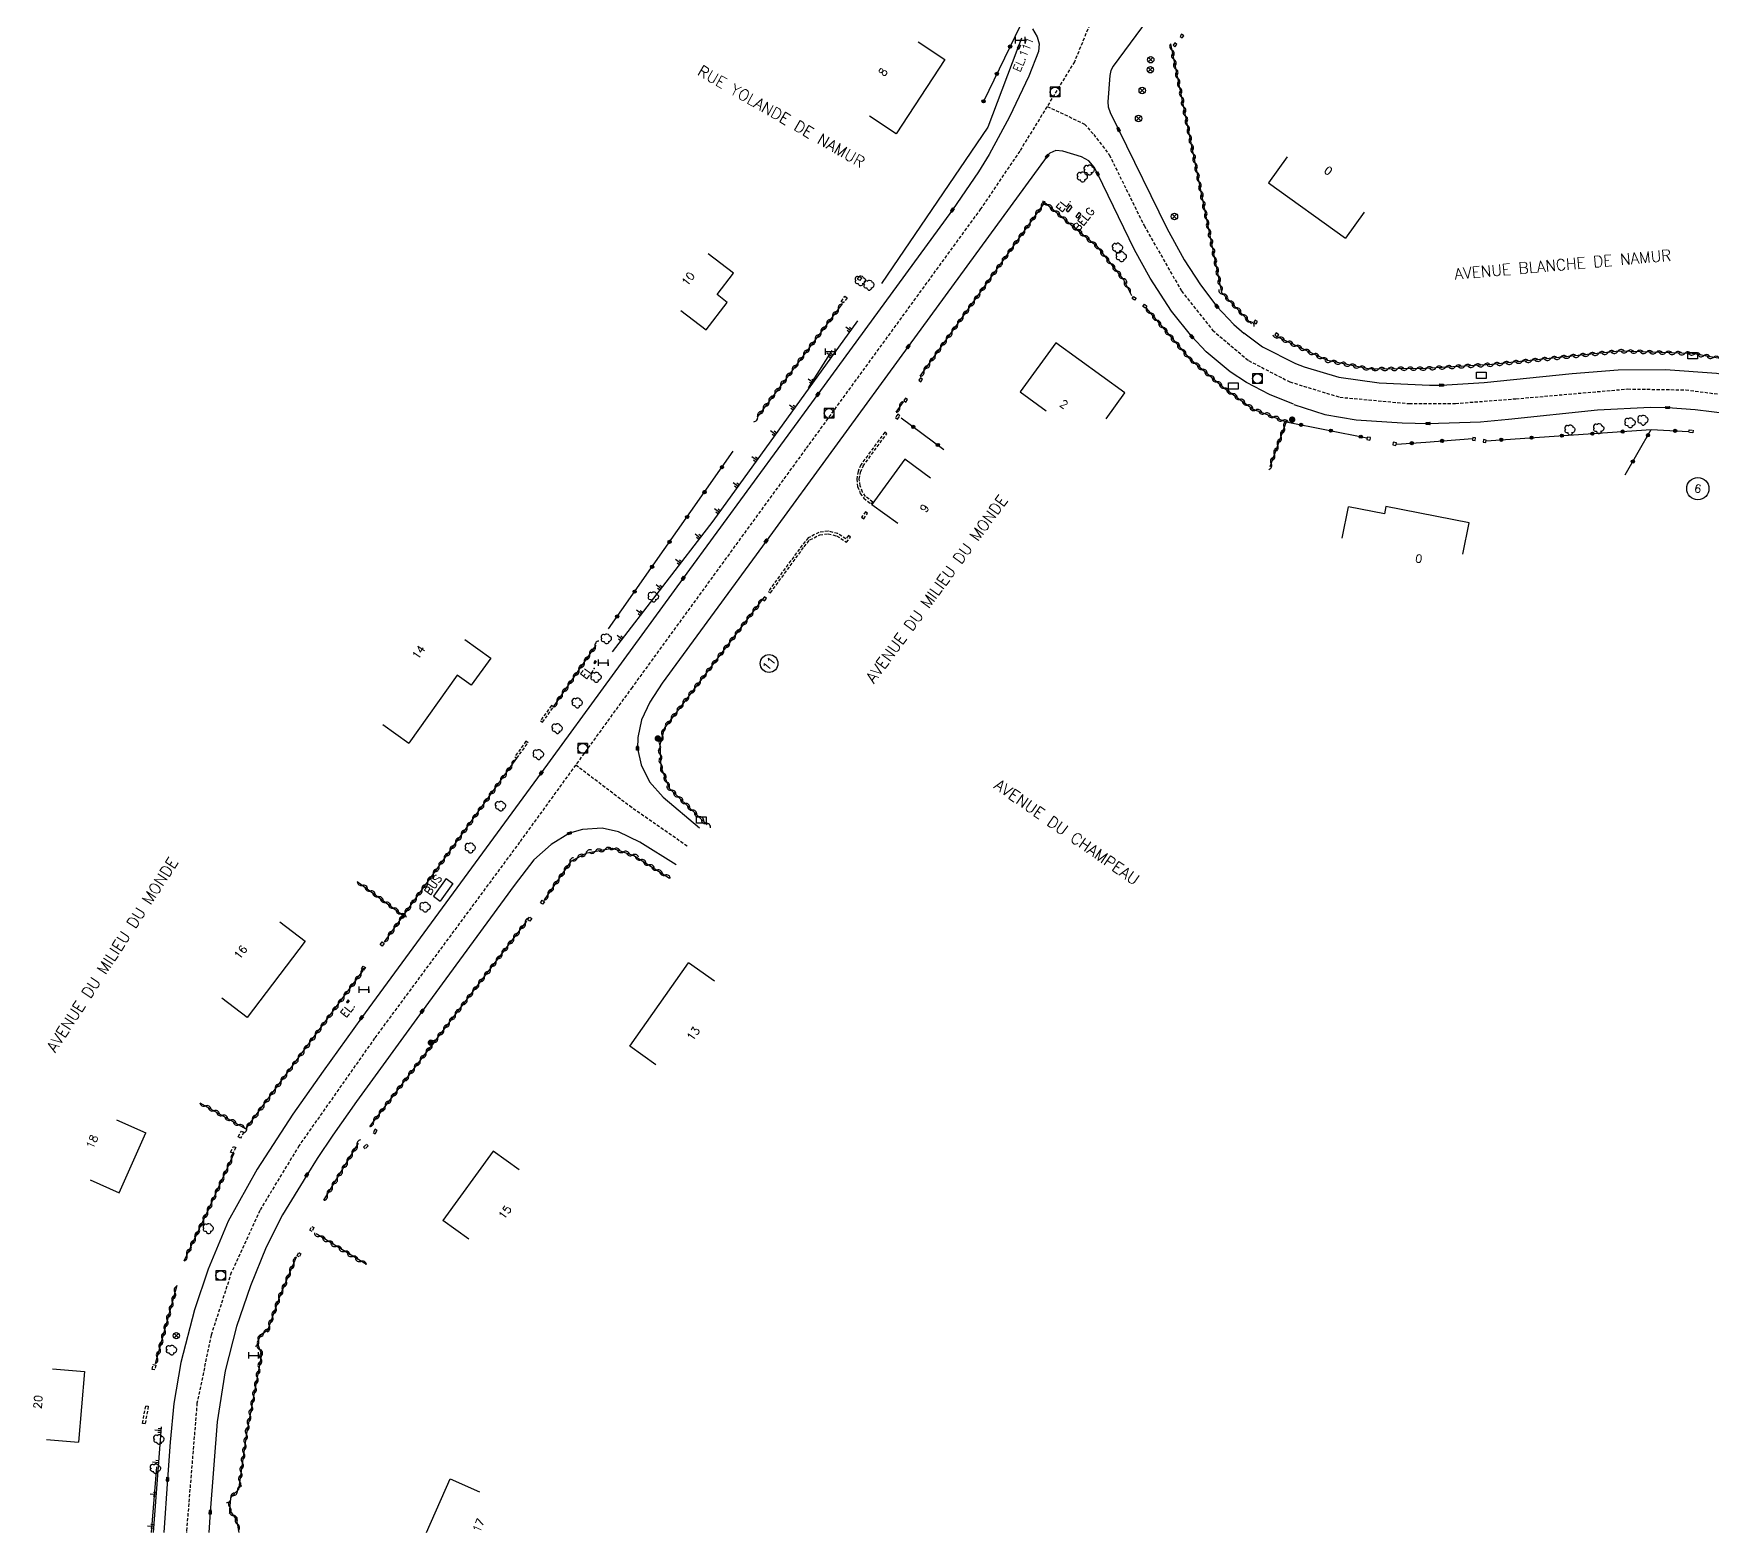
# Model space of a CAD drawing. Header units: millimetres. Extents: x 184000 to 185001, y 127000 to 128000.
# Drawn here: x 184025.5 to 184287.7, y 127000 to 127234 of the extents above; entities that cross this region are included whole.
import ezdxf
from ezdxf.enums import TextEntityAlignment as Align

# ---------------------------------------------------------------- set-up
doc = ezdxf.new("R2010")
doc.units = ezdxf.units.MM
doc.linetypes.add('DASHED', pattern=[0.75, 0.5, -0.25])
doc.layers.get('0').update_dxf_attribs({"linetype": 'CONTINUOUS'})
for name, color, linetype in [('W0001', 6, 'DASHED'), ('W0008', 7, 'CONTINUOUS'), ('W0100', 7, 'CONTINUOUS'), ('W0112', 1, 'DASHED'), ('W0211', 2, 'CONTINUOUS'), ('W0300', 7, 'CONTINUOUS'), ('W0302', 3, 'CONTINUOUS'), ('W0310', 3, 'CONTINUOUS'), ('W0322', 7, 'CONTINUOUS'), ('W0400', 7, 'CONTINUOUS'), ('W0420', 7, 'CONTINUOUS'), ('W0469', 7, 'CONTINUOUS'), ('W0984', 7, 'CONTINUOUS'), ('W0989', 7, 'CONTINUOUS'), ('W0991', 7, 'CONTINUOUS'), ('W1102', 7, 'CONTINUOUS'), ('W1471', 7, 'CONTINUOUS'), ('W1473', 7, 'CONTINUOUS'), ('W1474', 7, 'CONTINUOUS')]:
    doc.layers.add(name, color=color, linetype=linetype)
doc.styles.get("Standard").update_dxf_attribs({"font": 'romans.shx', "width": 0.85})

# ---------------------------------------------------------------- blocks, each defined once
blk = doc.blocks.new('t310o')
at = {"color": 0, "linetype": 'Continuous'}
for centre, start, end in [((-0.5, 0.38), 216.8699, 323.1304), ((0.5, -0.37), 36.8699, 143.1303)]:
    blk.add_arc(centre, 0.625, start, end, dxfattribs=at)
blk = doc.blocks.new('T420')
for p, q in [((0.75, 0.75), (-0.75, 0.75)), ((-0.75, 0.75), (-0.75, -0.75)), ((0.75, 0.75), (0.75, -0.75)), ((0.75, -0.75), (-0.75, -0.75))]:
    blk.add_line(p, q)
blk.add_ellipse((0, 0), major_axis=(-0.53, 0.53), ratio=1, start_param=3.926991, end_param=10.210176)
blk = doc.blocks.new('T400')
for p, q in [((-0.15, 0.3), (0.15, 0.3)), ((-0.15, -0.25), (-0.15, 0.3)), ((-0.15, 0.15), (0.15, 0.15)), ((-0.15, 0), (0.15, 0)), ((0.15, 0.3), (0.15, -0.25)), ((-0.15, -0.15), (0.15, -0.15)), ((-0.15, -0.25), (-0.15, -0.3)), ((-0.15, -0.3), (0.15, -0.3)), ((0.15, -0.3), (0.15, -0.25))]:
    blk.add_line(p, q)
blk = doc.blocks.new('T1474')
at = {"color": 0, "linetype": 'Continuous', "flags": 128}
for points in [[(-0.75, -0.5), (-0.75, 0.5)], [(-0.75, 0), (0.75, 0)], [(0.75, 0), (0.75, -0.5), (0.75, 0.5)]]:
    blk.add_lwpolyline(points, dxfattribs=at)
blk = doc.blocks.new('T469')
at = {"color": 0, "linetype": 'Continuous', "flags": 128}
for points in [[(-0.35, 0.35), (0.35, -0.35)], [(-0.35, -0.35), (0.35, 0.35)]]:
    blk.add_lwpolyline(points, dxfattribs=at)
at = {"color": 0, "linetype": 'Continuous'}
blk.add_circle((0, 0), 0.5, dxfattribs=at)
blk = doc.blocks.new('T1471')
at = {"color": 0, "linetype": 'Continuous', "flags": 128}
blk.add_lwpolyline([(-0.75, -0.5), (-0.75, 0.5), (0.75, 0.5), (0.75, -0.5), (-0.75, -0.5)], dxfattribs=at)
blk = doc.blocks.new('T300')
for p, q in [((-0.8, 0.51), (-0.86, 0.34)), ((-0.86, 0.34), (-0.86, 0.17)), ((-0.86, 0.17), (-0.74, 0.06)), ((-0.69, 0.63), (-0.8, 0.51)), ((-0.8, -0.06), (-0.74, 0.06)), ((-0.74, 0.06), (-0.69, 0.11)), ((-0.57, 0.69), (-0.69, 0.63)), ((-0.46, 0.69), (-0.57, 0.69)), ((-0.29, 0.63), (-0.46, 0.69)), ((-0.29, 0.63), (-0.17, 0.74)), ((-0.23, 0.57), (-0.29, 0.63)), ((-0.17, 0.74), (-0.06, 0.8)), ((-0.06, 0.8), (0.06, 0.8)), ((0.06, 0.8), (0.23, 0.74)), ((0.23, 0.74), (0.34, 0.63)), ((0.34, 0.63), (0.4, 0.51)), ((0.46, 0.46), (0.34, 0.46)), ((0.4, 0.51), (0.4, 0.46)), ((0.57, 0.4), (0.46, 0.46)), ((0.57, 0.4), (0.69, 0.29)), ((0.69, 0.29), (0.74, 0.17)), ((0.74, 0.06), (0.69, -0.17)), ((0.74, 0.17), (0.74, 0.06)), ((-0.8, -0.17), (-0.8, -0.06)), ((-0.8, -0.23), (-0.8, -0.17)), ((-0.74, -0.34), (-0.8, -0.23)), ((-0.69, -0.4), (-0.74, -0.34)), ((-0.51, -0.46), (-0.69, -0.4)), ((-0.4, -0.46), (-0.51, -0.46)), ((-0.4, -0.46), (-0.34, -0.46)), ((-0.34, -0.46), (-0.34, -0.4)), ((-0.34, -0.51), (-0.34, -0.46)), ((-0.29, -0.63), (-0.34, -0.51)), ((-0.17, -0.74), (-0.29, -0.63)), ((-0.06, -0.8), (-0.17, -0.74)), ((0.06, -0.8), (-0.06, -0.8)), ((0.17, -0.74), (0.06, -0.8)), ((0.23, -0.69), (0.17, -0.74)), ((0.29, -0.46), (0.23, -0.46)), ((0.29, -0.63), (0.23, -0.69)), ((0.46, -0.4), (0.29, -0.46)), ((0.34, -0.51), (0.29, -0.63)), ((0.34, -0.51), (0.34, -0.46)), ((0.57, -0.34), (0.46, -0.4)), ((0.63, -0.29), (0.57, -0.34)), ((0.69, -0.17), (0.63, -0.29))]:
    blk.add_line(p, q)
blk = doc.blocks.new('t322o')
at = {"color": 0, "linetype": 'Continuous'}
for radius in [0.25, 0.15]:
    blk.add_circle((0, 0), radius, dxfattribs=at)
blk = doc.blocks.new('t211o')
at = {"color": 0, "linetype": 'Continuous'}
for p, q in [((-0.29, 0.5), (-0.29, 0)), ((0, 1), (0, 0)), ((0.29, 0.5), (0.29, 0))]:
    blk.add_line(p, q, dxfattribs=at)
blk = doc.blocks.new('T1473')
at = {"color": 0, "linetype": 'Continuous', "const_width": 0.5, "flags": 128}
blk.add_lwpolyline([(-0.25, 0, 1), (0.25, 0, 1)], format="xyb", close=True, dxfattribs=at)

msp = doc.modelspace()

# ---------------------------------------------------------------- linework, layer by layer
at = {"layer": 'W0001'}
for points in [[(184292.5, 127359.98), (184286.3, 127356.01), (184278.42, 127349.16), (184273.43, 127343.48), (184257.47, 127321.85), (184232.21, 127287.26), (184217.99, 127267.76), (184205.29, 127250.45), (184191.82, 127238.9), (184188.03, 127229.65), (184179.49, 127215.7), (184173.37, 127206.67), (184146.05, 127169.19), (184118.94, 127131.96), (184101.37, 127107.78), (184078.73, 127077.18), (184066.93, 127060.4), (184060.78, 127050.26), (184056.35, 127040.57), (184053.21, 127030.82), (184050.99, 127020.19), (184049.34, 127000.12), (184049.33, 127000)], [(184183.76, 127222.68), (184189.61, 127219.9), (184191.03, 127218.29), (184193.47, 127215.11), (184198.91, 127204.05), (184204.75, 127193.83), (184209.6, 127187.72), (184215.23, 127182.97), (184221.67, 127179.65), (184229.49, 127177.26), (184240.31, 127176.26), (184247.54, 127176.29), (184256.98, 127177.02), (184274.44, 127178.55), (184283.5, 127178.41), (184292.85, 127177.2), (184301.38, 127174.75), (184309.01, 127171.29), (184314.11, 127168.13), (184327.12, 127158.82), (184336.55, 127152.05), (184344.81, 127146.18), (184350.23, 127142.6), (184358.47, 127137.7)], [(184110.15, 127119.87), (184118.52, 127113.49), (184127.66, 127107.13)]]:
    msp.add_lwpolyline(points, dxfattribs=at)
at = {"layer": 'W0008'}
for points in [[(184290.4, 127355.37), (184286.83, 127352.81), (184281.62, 127348.37), (184277.5, 127344.04), (184274.58, 127340.45), (184271.33, 127336), (184239.75, 127292.64), (184220.4, 127266.11), (184219.33, 127263.28), (184214.26, 127256.43), (184203.65, 127241.99), (184194.06, 127228.95), (184193.73, 127228.28), (184193.54, 127227.5), (184193.22, 127223.39), (184193.27, 127222.59), (184193.61, 127221.72), (184194.92, 127219.05), (184202.44, 127203.68), (184205.16, 127198.71), (184207.71, 127194.82), (184210.28, 127191.43), (184212.93, 127188.62), (184214.55, 127187.23)], [(184181.49, 127234.76), (184182.2, 127233.53), (184182.54, 127232.46), (184182.4, 127231.27), (184180.91, 127227.42), (184177.91, 127221.03), (184174.73, 127215.17), (184173.05, 127212.45), (184168.97, 127206.5), (184147.96, 127177.73), (184126.94, 127149), (184104.76, 127118.61), (184076.68, 127080.37), (184070.69, 127072.01), (184065.94, 127065.31), (184060.4, 127056.73), (184055.87, 127048.6), (184052.74, 127041.13), (184050.61, 127034.74), (184048.49, 127026.54), (184047.37, 127020.14), (184046.81, 127014.1), (184046.39, 127008.31), (184045.82, 127000)], [(184222.25, 127176.17), (184218.48, 127177.7), (184214.89, 127179.58), (184212.34, 127181.23), (184208.6, 127184.37), (184206.35, 127186.72), (184203.18, 127190.71), (184199.85, 127195.86), (184197.39, 127200.3), (184191.64, 127212.18), (184191.12, 127213.18), (184190.28, 127214.15), (184189.14, 127214.82), (184186.2, 127215.68), (184185.12, 127215.77), (184184.2, 127215.35), (184183.75, 127214.89), (184162.06, 127185.17), (184139.88, 127154.79), (184123.62, 127132.59), (184121.71, 127129.66), (184120.42, 127126.89), (184119.83, 127124.13), (184119.79, 127122.42), (184120.37, 127119.86), (184121.64, 127117.21), (184123.78, 127114.83), (184129.47, 127110)], [(184214.46, 127187.29), (184217.38, 127185.13), (184222.54, 127182.53), (184223.91, 127182.01), (184229.34, 127180.37), (184235.61, 127179.49), (184243.46, 127179.16), (184245.36, 127179.16), (184252.03, 127179.55), (184265.77, 127180.95), (184272.92, 127181.54), (184280.33, 127181.59), (184288.28, 127181.04), (184296.08, 127179.62), (184301.66, 127177.88), (184306.62, 127175.79), (184310.57, 127173.83), (184316.22, 127170.33), (184327.13, 127162.49), (184339.74, 127153.41), (184346.86, 127148.38), (184353.11, 127144.29), (184358.06, 127141.34), (184359.91, 127140.32)], [(184222.29, 127176.11), (184227.11, 127174.55), (184232.04, 127173.71), (184239.19, 127173.26), (184243.28, 127173.17), (184251.45, 127173.41), (184255.8, 127173.86), (184269.7, 127175.31), (184278, 127175.71), (184280.69, 127175.64), (184284.97, 127175.35), (184290.07, 127174.74), (184295.37, 127173.61), (184298.43, 127172.71), (184302.26, 127171.2), (184307.38, 127168.79), (184312.61, 127165.56), (184329.95, 127153.12), (184343.42, 127143.51), (184350.89, 127138.6), (184356.17, 127135.53), (184357.04, 127135.07)], [(184125.85, 127104.26), (184120.13, 127107.78), (184116.84, 127109.38), (184114.27, 127109.97), (184111.2, 127109.78), (184109.16, 127109.18), (184106.3, 127107.43), (184103.61, 127105.05), (184100.5, 127101), (184086.15, 127081.38), (184075.89, 127067.31), (184072.19, 127062.01), (184069.78, 127058.39), (184068.12, 127055.8), (184064.36, 127049.58), (184061.77, 127044.56), (184059.33, 127038.49), (184057.15, 127032.14), (184055.38, 127025.24), (184054.14, 127017.27), (184053.06, 127003.15), (184052.84, 127000)]]:
    msp.add_lwpolyline(points, dxfattribs=at)
at = {"layer": 'W0100'}
for p, q in [((184179.33, 127232.31), (184179.08, 127231.71)), ((184179.08, 127231.71), (184179.34, 127231.61)), ((184186.73, 127206.47), (184187.04, 127206.22)), ((184187.64, 127206.98), (184187.04, 127206.22)), ((184188.22, 127205.47), (184188.5, 127205.24)), ((184189, 127205.87), (184188.5, 127205.24)), ((184233.26, 127206.16), (184230.34, 127202.1)), ((184229.85, 127155.26), (184230.82, 127160.16)), ((184113.19, 127136.17), (184112.96, 127135.81)), ((184113.19, 127136.17), (184113.33, 127136.01)), ((184080, 127126.14), (184084.08, 127123.24)), ((184089.92, 127102.1), (184087.95, 127099.33)), ((184087.95, 127099.33), (184088.99, 127098.56)), ((184131.83, 127086.08), (184127.74, 127088.96)), ((184074.59, 127083.15), (184074.35, 127082.82)), ((184074.35, 127082.82), (184074.52, 127082.69)), ((184038.43, 127064.41), (184043.01, 127062.38)), ((184093.44, 127045.78), (184089.4, 127048.72)), ((184027.49, 127014.53), (184032.48, 127014.11))]:
    msp.add_line(p, q, dxfattribs=at)
for points in [[(184163.6, 127232.76), (184167.78, 127230.02), (184160.18, 127218.4), (184156, 127221.14)], [(184179.33, 127232.31), (184179.59, 127232.21), (184179.34, 127231.61)], [(184221.26, 127214.8), (184218.34, 127210.74), (184230.34, 127202.1)], [(184187.64, 127206.98), (184187.33, 127207.23), (184186.73, 127206.47)], [(184189, 127205.87), (184188.73, 127206.09), (184188.22, 127205.47)], [(184126.56, 127190.82), (184130.53, 127187.78), (184133.81, 127192.06), (184132.22, 127193.29), (184134.77, 127196.62), (184130.8, 127199.66)], [(184192.96, 127173.89), (184195.89, 127177.94), (184185.11, 127185.74), (184179.57, 127178.08), (184183.62, 127175.15)], [(184165.56, 127164.64), (184161.52, 127167.58), (184156.38, 127160.53), (184160.42, 127157.58)], [(184248.69, 127152.73), (184249.67, 127157.63), (184236.68, 127160.22), (184236.44, 127159.04), (184230.82, 127160.16)], [(184092.8, 127139.43), (184096.86, 127136.53), (184093.83, 127132.28), (184091.64, 127133.86), (184084.08, 127123.24)], [(184113.33, 127136.01), (184113.1, 127135.65), (184112.96, 127135.81)], [(184089.92, 127102.1), (184090.96, 127101.34), (184088.99, 127098.56)], [(184063.93, 127095.36), (184067.91, 127092.34), (184058.85, 127080.4), (184054.87, 127083.42)], [(184122.66, 127073.03), (184118.57, 127075.91), (184127.74, 127088.96)], [(184074.59, 127083.15), (184074.76, 127083.02), (184074.52, 127082.69)], [(184034.29, 127055.04), (184038.86, 127053.01), (184043.01, 127062.38)], [(184101.31, 127056.61), (184097.27, 127059.55), (184089.4, 127048.72)], [(184028.43, 127025.56), (184033.41, 127025.14), (184032.48, 127014.11)], [(184086.82, 127000), (184090.54, 127008.39), (184095.11, 127006.36)]]:
    msp.add_lwpolyline(points, dxfattribs=at)
at = {"layer": 'W0112'}
for p, q in [((184204.77, 127233.93), (184204.54, 127233.59)), ((184204.54, 127233.59), (184204.86, 127233.36)), ((184203.73, 127232.59), (184203.43, 127232.25)), ((184203.43, 127232.25), (184203.73, 127231.99)), ((184154.49, 127195.47), (184154.16, 127195.68)), ((184154.75, 127195.88), (184154.49, 127195.47)), ((184151.91, 127191.99), (184151.59, 127192.23)), ((184152.51, 127192.79), (184151.91, 127191.99)), ((184197.27, 127193.01), (184197.66, 127192.72)), ((184197.66, 127192.72), (184197.42, 127192.4)), ((184198.95, 127191.77), (184199.35, 127191.48)), ((184199.35, 127191.48), (184199.12, 127191.16)), ((184216.39, 127188.72), (184216.6, 127189.06)), ((184216.02, 127188.96), (184216.39, 127188.72)), ((184219.3, 127186.98), (184219.7, 127186.7)), ((184219.7, 127186.7), (184219.94, 127187.02)), ((184163.98, 127180.31), (184163.7, 127179.92)), ((184163.7, 127179.92), (184164.03, 127179.68)), ((184161.65, 127177.13), (184161.36, 127176.73)), ((184161.36, 127176.73), (184161.68, 127176.49)), ((184160.42, 127174.59), (184160.06, 127174.09)), ((184160.06, 127174.09), (184160.39, 127173.86)), ((184233.73, 127171.04), (184233.67, 127170.65)), ((184234.26, 127170.96), (184233.73, 127171.04)), ((184250.23, 127170.98), (184250.18, 127170.58)), ((184250.67, 127170.91), (184250.23, 127170.98)), ((184251.92, 127170.65), (184251.84, 127170.26)), ((184252.35, 127170.57), (184251.92, 127170.65)), ((184284.02, 127172.18), (184284.64, 127172.1)), ((184284.64, 127172.1), (184284.59, 127171.7)), ((184237.83, 127170.22), (184237.76, 127169.83)), ((184238.31, 127170.13), (184237.83, 127170.22)), ((184155.13, 127161.48), (184156.29, 127160.57)), ((184155.41, 127159.38), (184154.79, 127158.52)), ((184154.79, 127158.52), (184155.11, 127158.28)), ((184145.51, 127154.16), (184140.22, 127146.95)), ((184139.6, 127146.07), (184139.33, 127145.71)), ((184139.33, 127145.71), (184139.64, 127145.47)), ((184104.96, 127126.51), (184106.65, 127128.89)), ((184106.65, 127128.89), (184106.33, 127129.12)), ((184102.69, 127123.3), (184102.37, 127123.54)), ((184100.94, 127120.9), (184102.69, 127123.3)), ((184104.62, 127098.33), (184104.93, 127098.74)), ((184104.93, 127098.74), (184105.25, 127098.49)), ((184102.63, 127095.69), (184102.95, 127096.09)), ((184102.95, 127096.09), (184103.26, 127095.84)), ((184079.9, 127091.56), (184079.58, 127091.81)), ((184080.21, 127091.96), (184079.9, 127091.56)), ((184077.02, 127087.8), (184076.69, 127088.02)), ((184077.29, 127088.21), (184077.02, 127087.8)), ((184057.79, 127061.58), (184057.44, 127061.78)), ((184058.29, 127062.48), (184057.79, 127061.58)), ((184076.99, 127060.18), (184077.47, 127060.64)), ((184077.47, 127060.64), (184077.74, 127060.35)), ((184078.81, 127062.95), (184078.49, 127062.46)), ((184078.49, 127062.46), (184078.82, 127062.24)), ((184056.58, 127059.21), (184056.23, 127059.4)), ((184057.05, 127060.09), (184056.58, 127059.21)), ((184068.6, 127047.19), (184068.9, 127047.77)), ((184068.9, 127047.77), (184069.26, 127047.59)), ((184066.61, 127043.2), (184066.88, 127043.71)), ((184066.88, 127043.71), (184067.23, 127043.52)), ((184044.4, 127025.37), (184044.01, 127025.45)), ((184044.54, 127026.12), (184044.4, 127025.37)), ((184043.39, 127019.69), (184042.88, 127016.95)), ((184042.88, 127016.95), (184042.48, 127017.03))]:
    msp.add_line(p, q, dxfattribs=at)
for points in [[(184204.86, 127233.36), (184205.1, 127233.7), (184204.77, 127233.93)], [(184203.73, 127231.99), (184204.03, 127232.32), (184203.73, 127232.59)], [(184154.16, 127195.68), (184154.42, 127196.09), (184154.75, 127195.88)], [(184151.59, 127192.23), (184152.19, 127193.04), (184152.51, 127192.79)], [(184197.42, 127192.4), (184197.03, 127192.7), (184197.27, 127193.01)], [(184199.12, 127191.16), (184198.72, 127191.45), (184198.95, 127191.77)], [(184216.6, 127189.06), (184216.24, 127189.29), (184216.02, 127188.96)], [(184219.94, 127187.02), (184219.53, 127187.31), (184219.3, 127186.98)], [(184164.03, 127179.68), (184164.31, 127180.07), (184163.98, 127180.31)], [(184161.68, 127176.49), (184161.98, 127176.89), (184161.65, 127177.13)], [(184160.39, 127173.86), (184160.74, 127174.35), (184160.42, 127174.59)], [(184158.4, 127171.8), (184154.66, 127166.7), (184154.23, 127165.68), (184154.02, 127164.49), (184154.17, 127163.34), (184154.58, 127162.25), (184155.13, 127161.48)], [(184155.01, 127166.5), (184158.72, 127171.57), (184158.4, 127171.8)], [(184233.67, 127170.65), (184234.2, 127170.57), (184234.26, 127170.96)], [(184250.18, 127170.58), (184250.61, 127170.52), (184250.67, 127170.91)], [(184284.59, 127171.7), (184283.98, 127171.78), (184284.02, 127172.18)], [(184237.76, 127169.83), (184238.24, 127169.74), (184238.31, 127170.13)], [(184251.84, 127170.26), (184252.27, 127170.17), (184252.35, 127170.57)], [(184156.29, 127160.57), (184156.54, 127160.89), (184155.42, 127161.76), (184154.93, 127162.44), (184154.56, 127163.43), (184154.42, 127164.48), (184154.62, 127165.56), (184155.01, 127166.5)], [(184155.11, 127158.28), (184155.73, 127159.14), (184155.41, 127159.38)], [(184140.22, 127146.95), (184140.55, 127146.71), (184145.82, 127153.92), (184146.7, 127154.98), (184148.24, 127155.77), (184149.54, 127155.93), (184150.89, 127155.6), (184152.44, 127154.62)], [(184152.73, 127155.66), (184152.35, 127155.15), (184151.05, 127155.97), (184149.56, 127156.34), (184148.12, 127156.16), (184146.44, 127155.3), (184145.51, 127154.16)], [(184152.44, 127154.62), (184153.05, 127155.42), (184152.73, 127155.66)], [(184139.64, 127145.47), (184139.92, 127145.83), (184139.6, 127146.07)], [(184106.33, 127129.12), (184104.63, 127126.74), (184104.96, 127126.51)], [(184102.37, 127123.54), (184100.62, 127121.13), (184100.94, 127120.9)], [(184105.25, 127098.49), (184104.93, 127098.09), (184104.62, 127098.33)], [(184103.26, 127095.84), (184102.94, 127095.44), (184102.63, 127095.69)], [(184079.58, 127091.81), (184079.89, 127092.21), (184080.21, 127091.96)], [(184076.69, 127088.02), (184076.96, 127088.43), (184077.29, 127088.21)], [(184057.44, 127061.78), (184057.94, 127062.67), (184058.29, 127062.48)], [(184078.82, 127062.24), (184079.14, 127062.73), (184078.81, 127062.95)], [(184056.23, 127059.4), (184056.7, 127060.28), (184057.05, 127060.09)], [(184077.74, 127060.35), (184077.27, 127059.9), (184076.99, 127060.18)], [(184069.26, 127047.59), (184068.96, 127047), (184068.6, 127047.19)], [(184067.23, 127043.52), (184066.96, 127043.01), (184066.61, 127043.2)], [(184044.01, 127025.45), (184044.15, 127026.2), (184044.54, 127026.12)], [(184042.48, 127017.03), (184043, 127019.77), (184043.39, 127019.69)]]:
    msp.add_lwpolyline(points, dxfattribs=at)
at = {"layer": 'W0211'}
msp.add_line((184044.2, 127000), (184045.45, 127016.49), dxfattribs=at)
msp.add_lwpolyline([(184115.86, 127137.49), (184131.59, 127157.91), (184154.2, 127189.18)], dxfattribs=at)
at = {"layer": 'W0302'}
for p, q in [((184150.12, 127184.54), (184146.42, 127178.73)), ((184044.66, 127010.24), (184043.81, 127000))]:
    msp.add_line(p, q, dxfattribs=at)
msp.add_lwpolyline([(184179.76, 127233.33), (184174.51, 127219.44), (184157.88, 127195.03)], dxfattribs=at)
at = {"layer": 'W0310'}
for p, q in [((184151.75, 127191.83), (184138.48, 127174.17)), ((184160.17, 127174.91), (184161.31, 127176.55)), ((184106.65, 127128.89), (184113.33, 127138.57)), ((184080.28, 127092.24), (184100.95, 127120.9)), ((184076.03, 127101.62), (184083.29, 127096.29)), ((184077.96, 127063.38), (184102.5, 127095.43)), ((184070.82, 127051.87), (184076.22, 127060.76)), ((184077.44, 127041.81), (184069.58, 127046.6)), ((184044.5, 127026.36), (184047.88, 127038.61))]:
    msp.add_line(p, q, dxfattribs=at)
for points in [[(184203.05, 127232.45), (184211.01, 127193.62), (184215.7, 127188.71)], [(184163.95, 127180.53), (184183.38, 127207.68), (184187.78, 127203.98), (184191.45, 127200.89), (184195.75, 127195.55), (184196.92, 127193.12)], [(184199.24, 127191.16), (184205.89, 127183.41), (184211.51, 127178.6), (184215.92, 127175.42), (184221.1, 127173.41), (184218.53, 127166.4)], [(184308.94, 127177.75), (184305.81, 127179.29), (184297.22, 127181.82), (184284.5, 127184.08), (184273.15, 127184.45), (184253.19, 127182.36), (184242.82, 127181.74), (184234.14, 127181.66), (184227.55, 127182.97), (184219.7, 127186.7)], [(184139.32, 127145.72), (184123.98, 127125.62), (184123.26, 127122.98), (184123.43, 127119.57), (184124.71, 127116.23), (184130.68, 127110.51)], [(184105.24, 127098.77), (184109.48, 127104.88), (184111.92, 127106.14), (184115.84, 127106.83), (184119.21, 127105.7), (184124.81, 127102.16)], [(184051.44, 127067.09), (184058.64, 127063), (184076.96, 127087.74)], [(184048.98, 127042.42), (184052.85, 127050.53), (184056.81, 127059.23)], [(184066.48, 127042.98), (184063.97, 127037.03), (184062, 127031.52), (184060.97, 127030.84), (184060.41, 127029.64), (184061.08, 127027.78), (184058.71, 127015.47), (184057.49, 127006.71), (184056.24, 127005.38), (184056.07, 127003.48), (184057.15, 127001.98), (184057.53, 127000)]]:
    msp.add_lwpolyline(points, dxfattribs=at)
at = {"layer": 'W0322'}
for p, q in [((184160.95, 127174.05), (184167.64, 127169.09)), ((184221.1, 127173.41), (184233.69, 127170.92)), ((184252.32, 127170.46), (184278.1, 127172.2)), ((184115.25, 127141.07), (184134.72, 127168.82))]:
    msp.add_line(p, q, dxfattribs=at)
for points in [[(184172.29, 127239.24), (184179.54, 127235.27), (184173.82, 127223.42)], [(184238.34, 127169.92), (184242.92, 127170.26), (184250.17, 127170.79)], [(184274.05, 127165.15), (184278.1, 127172.2), (184283.92, 127171.9)]]:
    msp.add_lwpolyline(points, dxfattribs=at)
at = {"layer": 'W1102'}
for centre, radius in [((184285.39, 127162.99), 1.74), ((184140.34, 127135.68), 1.39)]:
    msp.add_circle(centre, radius, dxfattribs=at)

# ---------------------------------------------------------------- block references
at = {"layer": 'W0211'}
for p, rotation in [((184153.11, 127187.67), 54.12949460551392), ((184150.18, 127183.62), 54.12949460551392), ((184147.25, 127179.57), 54.12949460551392), ((184144.32, 127175.51), 54.12949460551392), ((184141.39, 127171.46), 54.12949460551392), ((184138.46, 127167.41), 54.12949460551392), ((184135.53, 127163.36), 54.12949460551392), ((184132.6, 127159.31), 54.12949460551392), ((184129.59, 127155.32), 52.39311460704389), ((184126.54, 127151.35), 52.39311460704389), ((184123.49, 127147.39), 52.39311460704389), ((184120.44, 127143.43), 52.39311460704389), ((184117.39, 127139.47), 52.39311460704389), ((184045.41, 127015.92), 85.6819394670782), ((184045.03, 127010.94), 85.6819394670782), ((184044.65, 127005.95), 85.6819394670782), ((184044.28, 127000.96), 85.6819394670782)]:
    msp.add_blockref('t211o', p, dxfattribs=dict(at, rotation=rotation))
at = {"layer": 'W0300'}
for p in [(184190.38, 127212.74), (184189.3, 127211.64), (184194.8, 127200.55), (184195.39, 127199.19), (184154.63, 127195.44), (184155.98, 127194.75), (184274.84, 127173.26), (184276.86, 127173.67), (184265.45, 127172.15), (184269.94, 127172.35), (184122.31, 127146.08), (184114.96, 127139.54), (184113.35, 127133.52), (184110.41, 127129.52), (184107.29, 127125.52), (184104.36, 127121.46), (184098.44, 127113.41), (184093.71, 127106.88), (184086.65, 127097.63), (184052.8, 127047.44), (184047.05, 127028.46), (184045.08, 127014.51), (184044.55, 127009.94)]:
    msp.add_blockref('T300', p, dxfattribs=at)
at = {"layer": 'W0310'}
for p, rotation in [((184203.25, 127231.47), 281.5863651155029), ((184203.55, 127230), 281.5863651155029), ((184203.85, 127228.53), 281.5863651155029), ((184204.15, 127227.06), 281.5863651155029), ((184204.45, 127225.59), 281.5863651155029), ((184204.76, 127224.12), 281.5863651155029), ((184205.06, 127222.65), 281.5863651155029), ((184205.36, 127221.18), 281.5863651155029), ((184205.66, 127219.71), 281.5863651155029), ((184205.96, 127218.24), 281.5863651155029), ((184206.26, 127216.78), 281.5863651155029), ((184206.56, 127215.31), 281.5863651155029), ((184206.86, 127213.84), 281.5863651155029), ((184207.17, 127212.37), 281.5863651155029), ((184207.47, 127210.9), 281.5863651155029), ((184207.77, 127209.43), 281.5863651155029), ((184182.86, 127206.96), 54.41375212312217), ((184183.85, 127207.29), 319.8882438916207), ((184208.07, 127207.96), 281.5863651155029), ((184208.37, 127206.49), 281.5863651155029), ((184181.12, 127204.52), 54.41375212312217), ((184181.99, 127205.74), 54.41375212312217), ((184185, 127206.32), 319.8882438916207), ((184186.14, 127205.35), 319.8882438916207), ((184187.29, 127204.39), 319.8882438916207), ((184208.67, 127205.02), 281.5863651155029), ((184179.37, 127202.08), 54.41375212312217), ((184180.24, 127203.3), 54.41375212312217), ((184188.44, 127203.42), 319.9052901035781), ((184189.59, 127202.45), 319.9052901035781), ((184190.73, 127201.49), 319.9052901035781), ((184208.97, 127203.55), 281.5863651155029), ((184209.27, 127202.08), 281.5863651155029), ((184177.63, 127199.64), 54.41375212312217), ((184178.5, 127200.86), 54.41375212312217), ((184191.8, 127200.45), 308.9325249813374), ((184192.74, 127199.28), 308.9325249813374), ((184209.58, 127200.61), 281.5863651155029), ((184209.88, 127199.14), 281.5863651155029), ((184175.01, 127195.99), 54.41375212312217), ((184175.88, 127197.2), 54.41375212312217), ((184176.75, 127198.42), 54.41375212312217), ((184193.69, 127198.11), 308.9325249813374), ((184194.63, 127196.95), 308.9325249813374), ((184210.18, 127197.67), 281.5863651155029), ((184210.48, 127196.2), 281.5863651155029), ((184173.26, 127193.54), 54.41375212312217), ((184174.14, 127194.76), 54.41375212312217), ((184195.57, 127195.78), 308.9325249813374), ((184196.28, 127194.46), 295.6723903146398), ((184210.78, 127194.74), 281.5863651155029), ((184211.26, 127193.36), 313.7702251402887), ((184151.15, 127191.03), 233.0646284439586), ((184171.52, 127191.1), 54.41375212312217), ((184172.39, 127192.32), 54.41375212312217), ((184212.3, 127192.27), 313.7702251402887), ((184213.33, 127191.19), 313.7702251402887), ((184149.35, 127188.63), 233.0646284439586), ((184150.25, 127189.83), 233.0646284439586), ((184169.77, 127188.66), 54.41375212312217), ((184170.64, 127189.88), 54.41375212312217), ((184199.89, 127190.4), 310.6413462976727), ((184200.87, 127189.26), 310.6413462976727), ((184201.84, 127188.13), 310.6413462976727), ((184214.37, 127190.11), 313.7702251402887), ((184215.41, 127189.02), 313.7702251402887), ((184147.55, 127186.23), 233.0646284439586), ((184148.45, 127187.43), 233.0646284439586), ((184168.02, 127186.23), 54.41375212312217), ((184168.9, 127187.45), 54.41375212312217), ((184202.82, 127186.99), 310.6413462976727), ((184203.8, 127185.85), 310.6413462976727), ((184219.94, 127186.58), 154.6038739091592), ((184221.29, 127185.94), 154.6038739091592), ((184145.74, 127183.84), 233.0646284439586), ((184146.64, 127185.03), 233.0646284439586), ((184166.28, 127183.79), 54.41375212312217), ((184167.15, 127185.01), 54.41375212312217), ((184204.77, 127184.71), 310.6413462976727), ((184205.75, 127183.57), 310.6413462976727), ((184222.65, 127185.3), 154.6038739091592), ((184224, 127184.65), 154.6038739091592), ((184225.36, 127184.01), 154.6038739091592), ((184226.71, 127183.37), 154.6038739091592), ((184263.92, 127183.48), 185.9672080402796), ((184265.41, 127183.64), 185.9672080402796), ((184266.9, 127183.79), 185.9672080402796), ((184268.39, 127183.95), 185.9672080402796), ((184269.89, 127184.1), 185.9672080402796), ((184271.38, 127184.26), 185.9672080402796), ((184272.87, 127184.41), 185.9672080402796), ((184274.37, 127184.41), 178.1373790506933), ((184275.87, 127184.36), 178.1373790506933), ((184277.37, 127184.31), 178.1373790506933), ((184278.86, 127184.26), 178.1373790506933), ((184280.36, 127184.21), 178.1373790506933), ((184281.86, 127184.16), 178.1373790506933), ((184283.36, 127184.11), 178.1373790506933), ((184284.86, 127184.01), 169.9538139299793), ((184286.33, 127183.75), 169.9538139299793), ((184287.81, 127183.49), 169.9538139299793), ((184143.04, 127180.24), 233.0646284439586), ((184143.94, 127181.44), 233.0646284439586), ((184144.84, 127182.64), 233.0646284439586), ((184164.53, 127181.35), 54.41375212312217), ((184165.41, 127182.57), 54.41375212312217), ((184206.87, 127182.57), 319.422985212711), ((184208.01, 127181.6), 319.422985212711), ((184209.15, 127180.62), 319.422985212711), ((184228.11, 127182.86), 168.7269564159624), ((184229.58, 127182.57), 168.7269564159624), ((184231.06, 127182.27), 168.7269564159624), ((184232.53, 127181.98), 168.7269564159624), ((184234, 127181.69), 168.7269564159624), ((184235.5, 127181.67), 180.5344167488865), ((184237, 127181.68), 180.5344167488865), ((184238.5, 127181.7), 180.5344167488865), ((184240, 127181.71), 180.5344167488865), ((184241.49, 127181.73), 180.5344167488865), ((184242.99, 127181.75), 183.41712880342), ((184244.49, 127181.84), 183.41712880342), ((184245.99, 127181.93), 183.41712880342), ((184247.49, 127182.02), 183.41712880342), ((184248.98, 127182.11), 183.41712880342), ((184250.48, 127182.2), 183.41712880342), ((184251.98, 127182.29), 183.41712880342), ((184253.48, 127182.39), 185.9672080402796), ((184254.97, 127182.54), 185.9672080402796), ((184256.46, 127182.7), 185.9672080402796), ((184257.95, 127182.86), 185.9672080402796), ((184259.44, 127183.01), 185.9672080402796), ((184260.93, 127183.17), 185.9672080402796), ((184262.43, 127183.32), 185.9672080402796), ((184141.23, 127177.84), 233.0646284439586), ((184142.14, 127179.04), 233.0646284439586), ((184210.29, 127179.65), 319.422985212711), ((184211.42, 127178.67), 319.422985212711), ((184212.64, 127177.79), 324.2002103024595), ((184139.43, 127175.44), 233.0646284439586), ((184140.33, 127176.64), 233.0646284439586), ((184160.74, 127175.73), 55.3849145291981), ((184213.85, 127176.91), 324.2002103024595), ((184215.07, 127176.03), 324.2002103024595), ((184138.53, 127174.24), 233.0646284439586), ((184216.34, 127175.26), 338.8552180972235), ((184217.74, 127174.71), 338.8552180972235), ((184219.14, 127174.17), 338.8552180972235), ((184220.54, 127173.63), 338.8552180972235), ((184220.79, 127172.57), 249.8551880433315), ((184219.76, 127169.76), 249.8551880433315), ((184220.28, 127171.17), 249.8551880433315), ((184219.24, 127168.35), 249.8551880433315), ((184218.73, 127166.94), 249.8551880433315), ((184137.8, 127143.73), 232.6496351243036), ((184138.71, 127144.92), 232.6496351243036), ((184135.98, 127141.35), 232.6496351243036), ((184136.89, 127142.54), 232.6496351243036), ((184113.18, 127138.35), 55.39549492718533), ((184134.16, 127138.96), 232.6496351243036), ((184135.07, 127140.15), 232.6496351243036), ((184111.48, 127135.88), 55.39549492718533), ((184112.33, 127137.12), 55.39549492718533), ((184132.34, 127136.58), 232.6496351243036), ((184133.25, 127137.77), 232.6496351243036), ((184109.78, 127133.41), 55.39549492718533), ((184110.63, 127134.65), 55.39549492718533), ((184129.61, 127133), 232.6496351243036), ((184130.52, 127134.19), 232.6496351243036), ((184131.43, 127135.38), 232.6496351243036), ((184108.07, 127130.95), 55.39549492718533), ((184108.93, 127132.18), 55.39549492718533), ((184127.79, 127130.61), 232.6496351243036), ((184128.7, 127131.81), 232.6496351243036), ((184107.22, 127129.71), 55.39549492718533), ((184125.97, 127128.23), 232.6496351243036), ((184126.88, 127129.42), 232.6496351243036), ((184124.15, 127125.84), 232.6496351243036), ((184125.06, 127127.04), 232.6496351243036), ((184123.27, 127123), 254.7705514997564), ((184123.66, 127124.45), 254.7705514997564), ((184123.33, 127121.5), 272.7996245400251), ((184123.41, 127120), 272.7996245400251), ((184098.42, 127117.38), 54.19524760613762), ((184099.3, 127118.6), 54.19524760613762), ((184100.17, 127119.81), 54.19524760613762), ((184123.81, 127118.57), 291.0237382734412), ((184096.67, 127114.95), 54.19524760613762), ((184097.54, 127116.16), 54.19524760613762), ((184124.35, 127117.17), 291.0237382734412), ((184125.07, 127115.89), 316.1997727766942), ((184126.15, 127114.85), 316.1997727766942), ((184094.91, 127112.51), 54.19524760613762), ((184095.79, 127113.73), 54.19524760613762), ((184127.23, 127113.82), 316.1997727766942), ((184128.32, 127112.78), 316.1997727766942), ((184093.15, 127110.08), 54.19524760613762), ((184094.03, 127111.3), 54.19524760613762), ((184129.4, 127111.74), 316.1997727766942), ((184130.48, 127110.7), 316.1997727766942), ((184091.4, 127107.65), 54.19524760613762), ((184092.28, 127108.87), 54.19524760613762), ((184089.64, 127105.21), 54.19524760613762), ((184090.52, 127106.43), 54.19524760613762), ((184109.23, 127104.52), 55.19951750769548), ((184110.42, 127105.37), 27.47214970714853), ((184111.75, 127106.06), 27.47214970714853), ((184113.21, 127106.37), 9.946481959280396), ((184114.69, 127106.63), 9.946481959280396), ((184116.15, 127106.73), 341.386437221756), ((184117.58, 127106.25), 341.386437221756), ((184119, 127105.77), 341.386437221756), ((184120.29, 127105.02), 327.723963887261), ((184087.01, 127101.57), 54.19524760613762), ((184087.89, 127102.78), 54.19524760613762), ((184088.77, 127104), 54.19524760613762), ((184107.52, 127102.05), 55.19951750769548), ((184108.38, 127103.28), 55.19951750769548), ((184121.56, 127104.22), 327.723963887261), ((184122.83, 127103.42), 327.723963887261), ((184124.09, 127102.62), 327.723963887261), ((184076.83, 127101.03), 323.7200714141827), ((184078.04, 127100.14), 323.7200714141827), ((184079.25, 127099.25), 323.7200714141827), ((184085.26, 127099.13), 54.19524760613762), ((184086.13, 127100.35), 54.19524760613762), ((184105.81, 127099.59), 55.19951750769548), ((184106.66, 127100.82), 55.19951750769548), ((184080.46, 127098.37), 323.7200714141827), ((184081.67, 127097.48), 323.7200714141827), ((184082.88, 127096.59), 323.7200714141827), ((184083.5, 127096.7), 54.19524760613762), ((184084.38, 127097.92), 54.19524760613762), ((184081.75, 127094.27), 54.19524760613762), ((184082.62, 127095.48), 54.19524760613762), ((184101.36, 127093.95), 52.56932294689913), ((184102.28, 127095.14), 52.56932294689913), ((184080.87, 127093.05), 54.19524760613762), ((184099.54, 127091.57), 52.56932294689913), ((184100.45, 127092.76), 52.56932294689913), ((184097.72, 127089.19), 52.56932294689913), ((184098.63, 127090.38), 52.56932294689913), ((184075.73, 127086.08), 53.47241511015386), ((184076.62, 127087.29), 53.47241511015386), ((184095.89, 127086.81), 52.56932294689913), ((184096.81, 127088), 52.56932294689913), ((184073.95, 127083.67), 53.47241511015386), ((184074.84, 127084.87), 53.47241511015386), ((184093.16, 127083.23), 52.56932294689913), ((184094.07, 127084.42), 52.56932294689913), ((184094.98, 127085.62), 52.56932294689913), ((184072.16, 127081.26), 53.47241511015386), ((184073.05, 127082.46), 53.47241511015386), ((184091.34, 127080.85), 52.56932294689913), ((184092.25, 127082.04), 52.56932294689913), ((184070.37, 127078.85), 53.47241511015386), ((184071.27, 127080.05), 53.47241511015386), ((184089.51, 127078.47), 52.56932294689913), ((184090.42, 127079.66), 52.56932294689913), ((184068.59, 127076.44), 53.47241511015386), ((184069.48, 127077.64), 53.47241511015386), ((184087.69, 127076.09), 52.56932294689913), ((184088.6, 127077.28), 52.56932294689913), ((184065.91, 127072.82), 53.47241511015386), ((184066.8, 127074.03), 53.47241511015386), ((184067.7, 127075.23), 53.47241511015386), ((184085.86, 127073.7), 52.56932294689913), ((184086.78, 127074.89), 52.56932294689913), ((184064.12, 127070.41), 53.47241511015386), ((184065.02, 127071.62), 53.47241511015386), ((184083.13, 127070.13), 52.56932294689913), ((184084.04, 127071.32), 52.56932294689913), ((184084.95, 127072.51), 52.56932294689913), ((184062.34, 127068), 53.47241511015386), ((184063.23, 127069.21), 53.47241511015386), ((184081.31, 127067.75), 52.56932294689913), ((184082.22, 127068.94), 52.56932294689913), ((184052.31, 127066.59), 330.4095310222268), ((184053.61, 127065.85), 330.4095310222268), ((184054.91, 127065.11), 330.4095310222268), ((184060.55, 127065.59), 53.47241511015386), ((184061.45, 127066.79), 53.47241511015386), ((184079.48, 127065.37), 52.56932294689913), ((184080.39, 127066.56), 52.56932294689913), ((184056.22, 127064.37), 330.4095310222268), ((184057.52, 127063.63), 330.4095310222268), ((184058.77, 127063.18), 53.47241511015386), ((184059.66, 127064.38), 53.47241511015386), ((184078.57, 127064.17), 52.56932294689913), ((184076.01, 127060.42), 58.74706048821535), ((184055.76, 127056.91), 65.479071195582), ((184056.38, 127058.28), 65.479071195582), ((184074.46, 127057.85), 58.74706048821535), ((184075.23, 127059.14), 58.74706048821535), ((184055.14, 127055.55), 65.479071195582), ((184072.9, 127055.29), 58.74706048821535), ((184073.68, 127056.57), 58.74706048821535), ((184053.89, 127052.82), 65.479071195582), ((184054.51, 127054.18), 65.479071195582), ((184071.34, 127052.72), 58.74706048821535), ((184072.12, 127054.01), 58.74706048821535), ((184052.64, 127050.09), 64.47284251495317), ((184053.27, 127051.45), 65.479071195582), ((184051.35, 127047.39), 64.47284251495317), ((184051.99, 127048.74), 64.47284251495317), ((184050.05, 127044.68), 64.47284251495317), ((184050.7, 127046.03), 64.47284251495317), ((184070.18, 127046.24), 148.5899751425621), ((184071.46, 127045.46), 148.5899751425621), ((184072.74, 127044.67), 148.5899751425621), ((184049.41, 127043.32), 64.47284251495317), ((184066.1, 127042.06), 247.0824820171382), ((184074.02, 127043.89), 148.5899751425621), ((184075.3, 127043.11), 148.5899751425621), ((184076.58, 127042.33), 148.5899751425621), ((184064.93, 127039.29), 247.0824820171382), ((184065.51, 127040.68), 247.0824820171382), ((184047.16, 127036), 74.60323915337057), ((184047.55, 127037.45), 74.60323915337057), ((184063.79, 127036.52), 250.3185371658688), ((184064.34, 127037.91), 247.0824820171382), ((184046.76, 127034.55), 74.60323915337057), ((184062.78, 127033.7), 250.3185371658688), ((184063.28, 127035.11), 250.3185371658688), ((184045.96, 127031.66), 74.60323915337057), ((184046.36, 127033.11), 74.60323915337057), ((184061.42, 127031.14), 213.2249081642236), ((184062.27, 127032.28), 250.3185371658688), ((184045.17, 127028.77), 74.60323915337057), ((184045.56, 127030.21), 74.60323915337057), ((184060.57, 127029.98), 245.03784406156), ((184060.79, 127028.58), 289.809821390806), ((184044.77, 127027.32), 74.60323915337057), ((184060.67, 127025.67), 259.0923436625179), ((184060.96, 127027.14), 259.0923436625179), ((184060.39, 127024.19), 259.0923436625179), ((184059.82, 127021.25), 259.0923436625179), ((184060.11, 127022.72), 259.0923436625179), ((184059.25, 127018.3), 259.0923436625179), ((184059.54, 127019.77), 259.0923436625179), ((184058.69, 127015.35), 262.066028725502), ((184058.97, 127016.83), 259.0923436625179), ((184058.28, 127012.38), 262.066028725502), ((184058.48, 127013.87), 262.066028725502), ((184058.07, 127010.9), 262.066028725502), ((184057.66, 127007.93), 262.066028725502), ((184057.86, 127009.41), 262.066028725502), ((184056.27, 127005.42), 226.8848602843396), ((184057.3, 127006.51), 226.8848602843396), ((184056.11, 127003.94), 264.9741519006398), ((184056.68, 127002.64), 305.8223081281965), ((184057.28, 127001.3), 280.7071926621198)]:
    msp.add_blockref('t310o', p, dxfattribs=dict(at, rotation=rotation))
at = {"layer": 'W0322'}
for p, rotation in [((184177.98, 127232.02), 244.2060073399724), ((184175.91, 127227.75), 244.2060073399724), ((184173.84, 127223.47), 244.2060073399724), ((184162.86, 127172.63), 323.4674523103692), ((184223.43, 127172.95), 348.8066470578817), ((184228.09, 127172.03), 348.8066470578817), ((184232.75, 127171.1), 348.8066470578817), ((184245.45, 127170.44), 4.219326534940593), ((184254.69, 127170.62), 3.876954414672721), ((184259.43, 127170.94), 3.876954414672721), ((184264.17, 127171.26), 3.876954414672721), ((184268.91, 127171.58), 3.876954414672721), ((184273.65, 127171.9), 3.876954414672721), ((184277.6, 127171.33), 60.12403684211604), ((184281.84, 127172.01), 357.0590521152614), ((184166.68, 127169.81), 323.4674523103692), ((184240.71, 127170.09), 4.185357451283974), ((184132.99, 127166.34), 54.93432004732307), ((184275.23, 127167.21), 60.12403684211604), ((184130.26, 127162.45), 54.93432004732307), ((184127.53, 127158.56), 54.93432004732307), ((184124.8, 127154.68), 54.93432004732307), ((184122.07, 127150.79), 54.93432004732307), ((184119.34, 127146.9), 54.93432004732307), ((184116.61, 127143.01), 54.93432004732307)]:
    msp.add_blockref('t322o', p, dxfattribs=dict(at, rotation=rotation))
at = {"layer": 'W0400'}
for p, rotation in [((184194.92, 127219.05), 206.0637861540456), ((184183.75, 127214.89), 135.0575412065118), ((184191.64, 127212.18), 25.81308195384447), ((184168.97, 127206.5), 325.5280421857768), ((184210.28, 127191.43), 217.1793924317762), ((184206.35, 127186.72), 43.90910353989438), ((184162.06, 127185.17), 143.8840609101649), ((184245.36, 127179.16), 270.0173423061198), ((184147.96, 127177.73), 323.8596195010362), ((184243.28, 127173.17), 88.80569366250775), ((184280.69, 127175.64), 88.56230265648293), ((184139.88, 127154.79), 143.8622873302813), ((184126.94, 127149), 323.8067349257826), ((184119.79, 127122.42), 178.522274540064), ((184104.76, 127118.61), 323.87450802726), ((184109.16, 127109.18), 106.3631912184266), ((184086.15, 127081.38), 143.820289552134), ((184076.68, 127080.37), 323.7187374608977), ((184068.12, 127055.8), 147.2103813910215), ((184046.39, 127008.31), 355.8440686239081), ((184053.06, 127003.15), 175.6163963153419)]:
    msp.add_blockref('T400', p, dxfattribs=dict(at, rotation=rotation))
at = {"layer": 'W0420'}
for p in [(184185, 127224.92), (184216.61, 127180.16), (184149.71, 127174.75), (184111.22, 127122.44), (184054.69, 127040.12)]:
    msp.add_blockref('T420', p, dxfattribs=at)
at = {"layer": 'W0469'}
for p in [(184199.88, 127228.4), (184199.94, 127229.96), (184198.61, 127225.16), (184198.04, 127220.78), (184203.64, 127205.48), (184047.76, 127030.72)]:
    msp.add_blockref('T469', p, dxfattribs=at)
at = {"layer": 'W1471'}
for p in [(184284.57, 127183.73), (184251.57, 127180.68), (184212.85, 127179.02), (184129.74, 127111.25)]:
    msp.add_blockref('T1471', p, dxfattribs=at)
at = {"layer": 'W1473'}
for p in [(184222.03, 127173.76), (184122.96, 127123.98), (184087.52, 127076.47)]:
    msp.add_blockref('T1473', p, dxfattribs=at)
at = {"layer": 'W1474'}
for p in [(184179.58, 127233.02), (184149.89, 127184.39), (184114.46, 127135.81), (184077.07, 127084.77), (184059.86, 127027.64)]:
    msp.add_blockref('T1474', p, dxfattribs=at)

# ---------------------------------------------------------------- texts
at = {"layer": 'W0984'}
for s, rotation, p in [('EL.111', 67.3686, (184180.05, 127230.8)), ('EL.', 51.9334, (184186.31, 127207.39)), ('BELG', 51.1508, (184189.49, 127205.06)), ('EL.', 52.1696, (184111.98, 127134.48)), ('BUS', 54.6037, (184087.86, 127101.13)), ('EL.', 52.1696, (184074.52, 127081.64))]:
    msp.add_text(s, height=1.25, rotation=rotation, dxfattribs=at).set_placement(p, align=Align.MIDDLE)
at = {"layer": 'W0989'}
for s, rotation, p in [('RUE YOLANDE DE NAMUR', 330.2826, (184142.26, 127221.11)), ('AVENUE BLANCHE DE NAMUR', 4.9911, (184264.3, 127197.98)), ('AVENUE DU MILIEU DU MONDE', 53.8059, (184166.51, 127147.33)), ('AVENUE DU CHAMPEAU', 325.1454, (184186.84, 127109.37)), ('AVENUE DU MILIEU DU MONDE', 57.1391, (184037.76, 127090.21))]:
    msp.add_text(s, height=1.75, rotation=rotation, dxfattribs=at).set_placement(p, align=Align.MIDDLE)
at = {"layer": 'W0991'}
for s, rotation, p in [('8', 56.8036, (184158.13, 127228.04)), ('0', 324.2465, (184227.68, 127212.63)), ('10', 52.5164, (184127.7, 127195.74)), ('2', 324.1216, (184186.4, 127176.17)), ('6', 351.0845, (184285.39, 127162.99)), ('9', 53.9174, (184164.61, 127159.93)), ('0', 348.7415, (184241.81, 127152.06)), ('14', 54.5578, (184085.6, 127137.45)), ('11', 51.6696, (184140.34, 127135.68)), ('16', 52.785, (184057.81, 127090.6)), ('13', 54.9006, (184128.51, 127077.88)), ('18', 66.0983, (184034.6, 127061.02)), ('15', 53.9787, (184099.08, 127050)), ('20', 85.1411, (184026.15, 127020.37)), ('17', 66.0919, (184094.97, 127001.1))]:
    msp.add_text(s, height=1.25, rotation=rotation, dxfattribs=at).set_placement(p, align=Align.MIDDLE)

doc.saveas('drawing.dxf')
